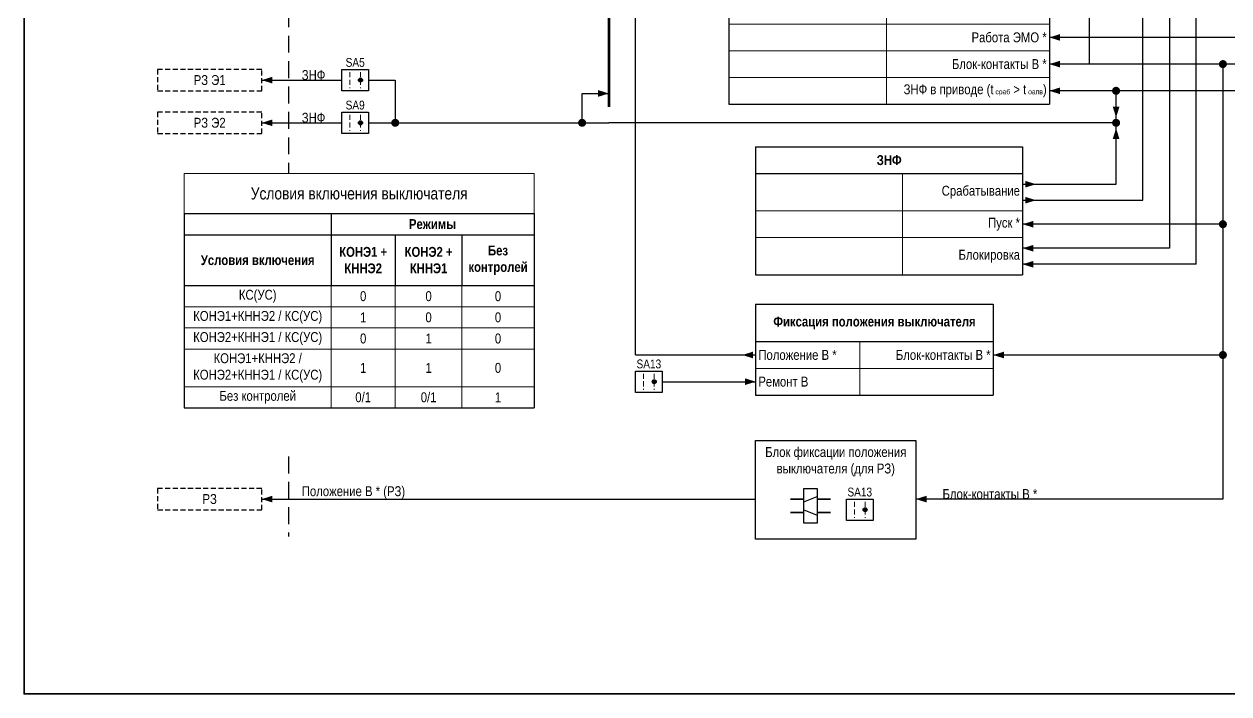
# Model space of a CAD drawing. Header units: millimetres. Extents: x -14593 to 14732, y -17400 to 5232.
# Drawn here: x 2091 to 2542.3, y -12940 to -12689 of the extents above; entities that cross this region are included whole.
import ezdxf
from ezdxf.enums import TextEntityAlignment as Align

# ---------------------------------------------------------------- set-up
doc = ezdxf.new("R2010")
doc.units = ezdxf.units.MM
doc.linetypes.add('штриховая2', pattern=[9.525, 6.35, -3.175])
for name, color, linetype, lineweight in [('Основная', 7, 'Continuous', 30), ('Отключение_включение', 1, 'Continuous', 30), ('Тонкая', 7, 'Continuous', 18), ('Цепи внешние', 84, 'Continuous', 30), ('Цепи внутренние', 5, 'Continuous', 30), ('Цепь - ФК и АСУ', 132, 'Continuous', 30), ('Штриховая', 7, 'штриховая2', 20)]:
    doc.layers.add(name, color=color, linetype=linetype, lineweight=lineweight)
doc.layers.add('Рамка', color=8, linetype='Continuous', lineweight=35, plot=False)
doc.styles.add('Narrow', font='ARIALN.TTF')
doc.styles.add('Табл дан', font='ARIALN.TTF')
doc.styles.add('Табл загол', font='ARIALNB.TTF')
doc.styles.add('Табл назв', font='ARIALN.TTF')

# ---------------------------------------------------------------- blocks, each defined once
blk = doc.blocks.new('*T92')
at = {"layer": 'Defpoints', "color": 8, "linetype": 'ByBlock', "lineweight": 0, "transparency": 16777216}
for p, q in [((0, 0), (131, 0)), ((0, 0), (0, -15)), ((131, 0), (131, -15))]:
    blk.add_line(p, q, dxfattribs=at)
at = {"layer": 'Основная', "color": 0, "linetype": 'ByBlock', "lineweight": -2, "transparency": 16777216}
for p, q in [((0, -15), (131, -15)), ((0, -15), (0, -42.01)), ((55, -15), (55, -42.01)), ((131, -15), (131, -42.01)), ((0, -22.93), (131, -22.93)), ((79, -22.93), (79, -42.01)), ((104, -22.93), (104, -42.01))]:
    blk.add_line(p, q, dxfattribs=at)
at = {"layer": 'Основная', "color": 0, "linetype": 'ByBlock', "lineweight": 30, "transparency": 16777216}
for p, q in [((0, -42.01), (131, -42.01)), ((0, -42.01), (0, -87.83)), ((131, -42.01), (131, -87.83)), ((0, -87.83), (131, -87.83))]:
    blk.add_line(p, q, dxfattribs=at)
at = {"layer": 'Основная', "color": 0, "linetype": 'ByBlock', "lineweight": 18, "transparency": 16777216}
for p, q in [((55, -42.01), (55, -87.83)), ((79, -42.01), (79, -87.83)), ((104, -42.01), (104, -87.83)), ((0, -49.94), (131, -49.94)), ((0, -57.88), (131, -57.88)), ((0, -65.81), (131, -65.81)), ((0, -79.9), (131, -79.9))]:
    blk.add_line(p, q, dxfattribs=at)
at = {"layer": 'Основная', "color": 0, "transparency": 16777216, "attachment_point": 5}
for s, insert, char_height, width, style in [('Условия включения выключателя', (65.5, -7.5), 4.5, 128, 'Табл назв'), ('Режимы', (93, -18.97), 3.7, 73, 'Табл загол'), ('{\\C256;Без контролей}', (117.5, -32.47), 3.7, 24, 'Табл загол'), ('Условия включения', (27.5, -32.47), 3.7, 52, 'Табл загол'), ('КОНЭ1 + КННЭ2', (67, -32.47), 3.7, 21, 'Табл загол'), ('КОНЭ2 + КННЭ1', (91.5, -32.47), 3.7, 22, 'Табл загол'), ('КС(УС)', (27.5, -45.98), 3.7, 53, 'Табл дан'), ('0', (67, -45.98), 3.7, 22, 'Табл дан'), ('0', (91.5, -45.98), 3.7, 23, 'Табл дан'), ('0', (117.5, -45.98), 3.7, 25, 'Табл дан'), ('КОНЭ1+КННЭ2 / КС(УС)', (27.5, -53.91), 3.7, 53, 'Табл дан'), ('1', (67, -53.91), 3.7, 22, 'Табл дан'), ('0', (91.5, -53.91), 3.7, 23, 'Табл дан'), ('0', (117.5, -53.91), 3.7, 25, 'Табл дан'), ('КОНЭ2+КННЭ1 / КС(УС)', (27.5, -61.84), 3.7, 53, 'Табл дан'), ('0', (67, -61.84), 3.7, 22, 'Табл дан'), ('1', (91.5, -61.84), 3.7, 23, 'Табл дан'), ('0', (117.5, -61.84), 3.7, 25, 'Табл дан'), ('КОНЭ1+КННЭ2 / КОНЭ2+КННЭ1 / КС(УС)', (27.5, -72.85), 3.7, 53, 'Табл дан'), ('1', (67, -72.85), 3.7, 22, 'Табл дан'), ('1', (91.5, -72.85), 3.7, 23, 'Табл дан'), ('0', (117.5, -72.85), 3.7, 25, 'Табл дан'), ('Без контролей', (27.5, -83.86), 3.7, 53, 'Табл дан'), ('\\A1;{\\H1x;0/1}', (67, -83.86), 3.7, 22, 'Табл дан'), ('\\A1;{\\H1x;0/1}', (91.5, -83.86), 3.7, 23, 'Табл дан'), ('1', (117.5, -83.86), 3.7, 25, 'Табл дан')]:
    blk.add_mtext(s, dxfattribs=dict(at, insert=insert, char_height=char_height, width=width, style=style))
blk = doc.blocks.new('*T93')
at = {"layer": 'Основная', "color": 0, "linetype": 'ByBlock', "lineweight": -2, "transparency": 16777216}
for p, q in [((0, 0), (120, 0)), ((0, 0), (0, -10)), ((120, 0), (120, -10))]:
    blk.add_line(p, q, dxfattribs=at)
at = {"layer": 'Основная', "color": 0, "linetype": 'ByBlock', "lineweight": 30, "transparency": 16777216}
for p, q in [((0, -10), (120, -10)), ((0, -10), (0, -70)), ((120, -10), (120, -70)), ((0, -70), (120, -70))]:
    blk.add_line(p, q, dxfattribs=at)
at = {"layer": 'Основная', "color": 0, "linetype": 'ByBlock', "lineweight": 18, "transparency": 16777216}
for p, q in [((59, -10), (59, -70)), ((0, -20), (120, -20)), ((0, -30), (120, -30)), ((0, -40), (120, -40)), ((0, -50), (120, -50)), ((0, -60), (120, -60))]:
    blk.add_line(p, q, dxfattribs=at)
at = {"layer": 'Основная', "color": 0, "transparency": 16777216, "char_height": 3.7}
for s, insert, width, attachment_point, style in [('Контроль выключателя', (60, -5), 117, 5, 'Табл загол'), ('Отключено аварийно', (1, -15), 57, 4, 'Табл дан'), ('Включение блокировано *', (119, -15), 59, 6, 'Табл дан'), ('Управление блокировано *', (119, -25), 59, 6, 'Табл дан'), ('Разрешение управления', (1, -25), 57, 4, 'Табл дан'), ('Оперативное отключение', (1, -35), 57, 4, 'Табл дан'), ('Контроль цепей ЭМ * ', (119, -35), 59, 6, 'Табл дан'), ('Работа ЭМО *', (119, -45), 59, 6, 'Табл дан'), ('Блок-контакты В *', (119, -55), 59, 6, 'Табл дан'), ('ЗНФ в приводе (t{\\H0.5x;\\S^  сраб;} > t{\\H0.5x;\\S^  оапв;})', (119, -65), 59, 6, 'Табл дан')]:
    blk.add_mtext(s, dxfattribs=dict(at, insert=insert, width=width, attachment_point=attachment_point, style=style))
blk = doc.blocks.new('Point')
at = {"layer": 'Основная', "color": 0, "const_width": 1.5}
blk.add_lwpolyline([(-0.75, 0, 1), (0.75, 0, 1)], format="xyb", close=True, dxfattribs=at)
blk = doc.blocks.new('*T95')
at = {"layer": 'Основная', "color": 0, "linetype": 'ByBlock', "lineweight": -2, "transparency": 16777216}
for p, q in [((0, 0), (100, 0)), ((0, 0), (0, -10)), ((100, 0), (100, -10))]:
    blk.add_line(p, q, dxfattribs=at)
at = {"layer": 'Основная', "color": 0, "linetype": 'ByBlock', "lineweight": 30, "transparency": 16777216}
for p, q in [((0, -10), (100, -10)), ((0, -10), (0, -48)), ((100, -10), (100, -48)), ((0, -48), (100, -48))]:
    blk.add_line(p, q, dxfattribs=at)
at = {"layer": 'Основная', "color": 0, "linetype": 'ByBlock', "lineweight": 18, "transparency": 16777216}
for p, q in [((55, -10), (55, -48)), ((0, -24), (100, -24)), ((0, -34), (100, -34))]:
    blk.add_line(p, q, dxfattribs=at)
at = {"layer": 'Основная', "color": 0, "transparency": 16777216, "char_height": 3.7}
for s, insert, width, attachment_point, style in [('ЗНФ', (50, -5), 97, 5, 'Табл загол'), ('Срабатывание', (99, -17), 43, 6, 'Табл дан'), ('Пуск *', (99, -29), 43, 6, 'Табл дан'), ('Блокировка', (99, -41), 43, 6, 'Табл дан')]:
    blk.add_mtext(s, dxfattribs=dict(at, insert=insert, width=width, attachment_point=attachment_point, style=style))
blk = doc.blocks.new('*T155')
at = {"layer": 'Основная', "color": 0, "linetype": 'ByBlock', "lineweight": -2, "transparency": 16777216}
for p, q in [((0, 0), (89, 0)), ((0, 0), (0, -14.03)), ((89, 0), (89, -14.03))]:
    blk.add_line(p, q, dxfattribs=at)
at = {"layer": 'Основная', "color": 0, "linetype": 'ByBlock', "lineweight": 30, "transparency": 16777216}
for p, q in [((0, -14.03), (89, -14.03)), ((0, -14.03), (0, -34.03)), ((89, -14.03), (89, -34.03)), ((0, -34.03), (89, -34.03))]:
    blk.add_line(p, q, dxfattribs=at)
at = {"layer": 'Основная', "color": 0, "linetype": 'ByBlock', "lineweight": 18, "transparency": 16777216}
for p, q in [((39, -14.03), (39, -34.03)), ((0, -24.03), (89, -24.03))]:
    blk.add_line(p, q, dxfattribs=at)
at = {"layer": 'Основная', "color": 0, "transparency": 16777216, "char_height": 3.7}
for s, insert, width, attachment_point, style in [('Фиксация положения выключателя', (44.5, -7.02), 86, 5, 'Табл загол'), ('\\A1;Положение В *', (1, -19.03), 37, 4, 'Табл дан'), ('Блок-контакты В *', (88, -19.03), 48, 6, 'Табл дан'), ('Ремонт В', (1, -29.03), 37, 4, 'Табл дан')]:
    blk.add_mtext(s, dxfattribs=dict(at, insert=insert, width=width, attachment_point=attachment_point, style=style))

msp = doc.modelspace()

# ---------------------------------------------------------------- hatches: boundary and pattern name
at = {"layer": 'Тонкая', "lineweight": 25, "ltscale": 0.25}
h = msp.add_hatch(color=256, dxfattribs=at)
edge = h.paths.add_edge_path()
edge.add_arc((2217, -12710), 0.75, 0, 360)
h = msp.add_hatch(color=256, dxfattribs=at)
edge = h.paths.add_edge_path()
edge.add_arc((2217, -12726), 0.75, 0, 360)
h = msp.add_hatch(color=256, dxfattribs=at)
edge = h.paths.add_edge_path()
edge.add_arc((2327, -12823), 0.75, 0, 360)
h = msp.add_hatch(color=256, dxfattribs=at)
edge = h.paths.add_edge_path()
edge.add_arc((2406, -12871), 0.75, 0, 360)

# ---------------------------------------------------------------- linework, layer by layer
at = {"layer": 'Основная'}
for points in [[(2210, -12706), (2220, -12706), (2220, -12714), (2210, -12714)], [(2210, -12722), (2220, -12722), (2220, -12730), (2210, -12730)], [(2320, -12819), (2330, -12819), (2330, -12827), (2320, -12827)], [(2365, -12845), (2425, -12845), (2425, -12882), (2365, -12882)], [(2383, -12863), (2388, -12863), (2388, -12876), (2383, -12876)], [(2378, -12867), (2383, -12867), (2383, -12867), (2378, -12867)], [(2388, -12867), (2393, -12867), (2393, -12867), (2388, -12867)], [(2399, -12867), (2409, -12867), (2409, -12875), (2399, -12875)], [(2378, -12872), (2383, -12872), (2383, -12872), (2378, -12872)], [(2388, -12872), (2393, -12872), (2393, -12872), (2388, -12872)]]:
    msp.add_lwpolyline(points, close=True, dxfattribs=at)
at = {"layer": 'Основная', "color": 5}
msp.add_lwpolyline([(2320, -12813), (2365, -12813)], dxfattribs=at)
at = {"layer": 'Основная'}
for points in [[(2383, -12868), (2388, -12866)], [(2383, -12871), (2388, -12873)]]:
    msp.add_lwpolyline(points, dxfattribs=at)
at = {"layer": 'Отключение_включение'}
for points in [[(2510, -12755), (2510, -12654)], [(2465, -12755), (2510, -12755)]]:
    msp.add_lwpolyline(points, dxfattribs=at)
at = {"layer": 'Отключение_включение', "ltscale": 0.3}
msp.add_lwpolyline([(2470, -12755, 0, 2.5, 0), (2466, -12755, 0, 0, 0)], format="xyseb", dxfattribs=at)
at = {"layer": 'Рамка', "color": 1}
msp.add_lwpolyline([(2091, -11961), (2885, -11961), (2885, -12940), (2091, -12940)], close=True, dxfattribs=at)
at = {"layer": 'Тонкая', "lineweight": 25, "ltscale": 0.25}
for centre in [(2217, -12710), (2217, -12726), (2327, -12823), (2406, -12871)]:
    msp.add_circle(centre, 0.75, dxfattribs=at)
at = {"layer": 'Цепи внешние'}
for points in [[(2490, -12704), (2490, -12624)], [(2540, -12704), (2540, -12867)], [(2220, -12710), (2230, -12710), (2230, -12726)], [(2300, -12726), (2300, -12715), (2310, -12715)], [(2665, -12714), (2475, -12714)], [(2500, -12726), (2500, -12714)], [(2500, -12749), (2500, -12726)], [(2465, -12749), (2500, -12749)], [(2540, -12764), (2465, -12764)], [(2454, -12813), (2540, -12813)], [(2540, -12867), (2425, -12867)]]:
    msp.add_lwpolyline(points, dxfattribs=at)
at = {"layer": 'Цепи внешние', "ltscale": 0.3}
for points in [[(2475, -12694, 0, 2.5, 0), (2479, -12694, 0, 0, 0)], [(2475, -12704, 0, 2.5, 0), (2479, -12704, 0, 0, 0)], [(2180, -12710, 0, 2.5, 0), (2184, -12710, 0, 0, 0)], [(2310, -12715, 0, 2.5, 0), (2306, -12715, 0, 0, 0)], [(2475, -12714, 0, 2.5, 0), (2479, -12714, 0, 0, 0)], [(2500, -12724, 0, 2.5, 0), (2500, -12720, 0, 0, 0)], [(2180, -12726, 0, 2.5, 0), (2184, -12726, 0, 0, 0)], [(2500, -12728, 0, 2.5, 0), (2500, -12732, 0, 0, 0)], [(2470, -12749, 0, 2.5, 0), (2466, -12749, 0, 0, 0)], [(2465, -12764, 0, 2.5, 0), (2469, -12764, 0, 0, 0)], [(2454, -12813, 0, 2.5, 0), (2458, -12813, 0, 0, 0)], [(2180, -12867, 0, 2.5, 0), (2184, -12867, 0, 0, 0)], [(2425, -12867, 0, 2.5, 0), (2429, -12867, 0, 0, 0)]]:
    msp.add_lwpolyline(points, format="xyseb", dxfattribs=at)
for points in [[(2665, -12694), (2665, -12694), (2665, -12694), (2475, -12694)], [(2665, -12704), (2665, -12704), (2665, -12704), (2475, -12704)], [(2180, -12710), (2210, -12710)], [(2180, -12726), (2210, -12726)], [(2220, -12726), (2310, -12726)], [(2500, -12726), (2310, -12726)], [(2180, -12867), (2365, -12867)]]:
    msp.add_lwpolyline(points, dxfattribs=at)
at = {"layer": 'Цепи внешние', "linetype": 'штриховая2', "ltscale": 0.3}
for points in [[(2180, -12706), (2141, -12706), (2141, -12714), (2180, -12714)], [(2180, -12722), (2141, -12722), (2141, -12730), (2180, -12730)], [(2180, -12863), (2141, -12863), (2141, -12871), (2180, -12871)]]:
    msp.add_lwpolyline(points, close=True, dxfattribs=at)
at = {"layer": 'Цепи внутренние', "ltscale": 0.3}
msp.add_lwpolyline([(2320, -12813), (2320, -12166)], dxfattribs=at)
at = {"layer": 'Цепи внутренние', "color": 11, "lineweight": 53, "true_color": 0xf27172}
msp.add_lwpolyline([(2310, -12174), (2310, -12720)], dxfattribs=at)
at = {"layer": 'Цепи внутренние'}
for points in [[(2530, -12779), (2530, -12210)], [(2520, -12290), (2520, -12773)], [(2520, -12773), (2465, -12773)], [(2530, -12779), (2465, -12779)]]:
    msp.add_lwpolyline(points, dxfattribs=at)
at = {"layer": 'Цепи внутренние', "linetype": 'штриховая2'}
for points in [[(2190, -12560), (2190, -12745)], [(2190, -12851), (2190, -12881)]]:
    msp.add_lwpolyline(points, dxfattribs=at)
at = {"layer": 'Цепи внутренние', "ltscale": 0.3}
for points in [[(2465, -12773, 0, 2.5, 0), (2469, -12773, 0, 0, 0)], [(2465, -12779, 0, 2.5, 0), (2469, -12779, 0, 0, 0)], [(2360, -12813, 0, 2.5, 0), (2364, -12813, 0, 0, 0)]]:
    msp.add_lwpolyline(points, format="xyseb", dxfattribs=at)
at = {"layer": 'Цепь - ФК и АСУ'}
msp.add_lwpolyline([(2330, -12823), (2365, -12823)], dxfattribs=at)
at = {"layer": 'Цепь - ФК и АСУ', "ltscale": 0.3}
msp.add_lwpolyline([(2365, -12823, 0, 2.5, 0), (2361, -12823, 0, 0, 0)], format="xyseb", dxfattribs=at)
at = {"layer": 'Штриховая', "ltscale": 0.3}
for p, q in [((2213, -12707), (2213, -12713)), ((2217, -12707), (2217, -12713)), ((2213, -12723), (2213, -12729)), ((2217, -12723), (2217, -12729)), ((2323, -12820), (2323, -12826)), ((2327, -12820), (2327, -12826)), ((2402, -12868), (2402, -12874)), ((2406, -12868), (2406, -12874))]:
    msp.add_line(p, q, dxfattribs=at)

# ---------------------------------------------------------------- block references
for name, p in [('*T93', (2355, -12649)), ('*T95', (2365, -12735)), ('*T92', (2151, -12745)), ('*T155', (2365, -12793.97))]:
    msp.add_blockref(name, p)
at = {"layer": 'Цепи внешние'}
for p in [(2540, -12704), (2500, -12714), (2230, -12726), (2300, -12726), (2500, -12726), (2540, -12764), (2540, -12813)]:
    msp.add_blockref('Point', p, dxfattribs=at)

# ---------------------------------------------------------------- texts
at = {"layer": 'Основная', "style": 'Narrow'}
for s, p in [('SA5', (2215, -12705)), ('SA9', (2215, -12721)), ('SA13', (2325, -12818)), ('SA13', (2404, -12866))]:
    msp.add_text(s, height=3.3, dxfattribs=at).set_placement(p, align=Align.CENTER)
at = {"layer": 'Основная', "char_height": 3.7, "style": 'Narrow'}
for s, insert, width, attachment_point in [('{\\C0;ЗНФ}', (2195, -12710), 62, 7), ('РЗ Э1', (2160.5, -12710), 39, 5), ('РЗ Э2', (2160.5, -12726), 39, 5), ('{\\C0;ЗНФ}', (2195, -12726), 62, 7), ('{\\C0;Блок фиксации положения выключателя (для РЗ)}', (2395, -12853), 60, 5), ('РЗ', (2160.5, -12867), 39, 5), ('\\A1;{\\C0;Положение В * (РЗ)}', (2195, -12867), 62, 7), ('{\\C0;Блок-контакты В *}', (2435, -12867), 43.2754, 7)]:
    msp.add_mtext(s, dxfattribs=dict(at, insert=insert, width=width, attachment_point=attachment_point))

doc.saveas('drawing.dxf')
